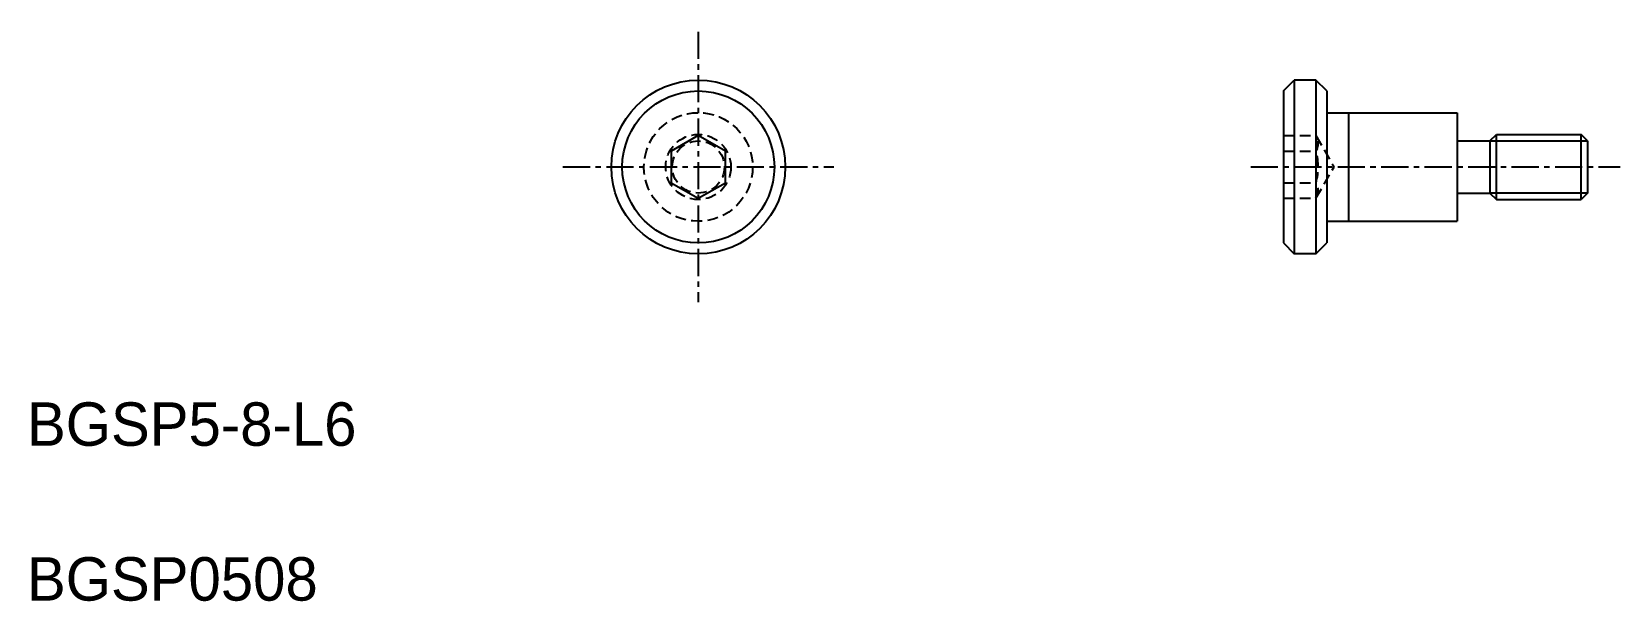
# Model space of a CAD drawing. Extents: x 91.5 to 164.6, y 149.7 to 175.9.
import ezdxf

# ---------------------------------------------------------------- set-up
doc = ezdxf.new("R2010")
doc.units = 0
doc.linetypes.add('CENTER', pattern=[2, 1.25, -0.25, 0.25, -0.25])
doc.linetypes.add('DASHED', pattern=[0.75, 0.5, -0.25])
doc.layers.get('0').update_dxf_attribs({"linetype": 'CONTINUOUS'})
doc.layers.add('CENTER', color=1, linetype='CENTER')

msp = doc.modelspace()

# ---------------------------------------------------------------- linework, layer by layer
at = {"color": 7, "linetype": 'CONTINUOUS'}
for p, q in [((149.132, 173.155), (149.632, 173.655)), ((149.632, 173.655), (149.632, 165.655)), ((150.632, 173.655), (149.632, 173.655)), ((150.632, 173.655), (150.632, 165.655)), ((151.132, 173.155), (150.632, 173.655)), ((149.132, 173.155), (149.132, 166.155)), ((151.132, 173.155), (151.132, 166.155)), ((151.132, 172.155), (157.132, 172.155)), ((152.132, 172.155), (152.132, 167.155)), ((157.132, 172.155), (157.132, 167.155)), ((122.208, 171.099), (120.958, 170.377)), ((123.458, 170.377), (122.208, 171.099)), ((158.932, 171.155), (162.832, 171.155)), ((158.932, 168.155), (158.932, 171.155)), ((163.132, 170.855), (162.832, 171.155)), ((162.832, 168.155), (162.832, 171.155)), ((120.958, 170.377), (120.958, 168.933)), ((123.458, 168.933), (123.458, 170.377)), ((157.132, 170.855), (158.632, 170.855)), ((158.632, 170.855), (158.632, 168.455)), ((163.132, 170.855), (163.132, 168.455)), ((120.958, 168.933), (122.208, 168.212)), ((122.208, 168.212), (123.458, 168.933)), ((157.132, 168.455), (158.632, 168.455)), ((158.632, 168.455), (158.932, 168.155)), ((158.932, 168.155), (162.832, 168.155)), ((163.132, 168.455), (162.832, 168.155)), ((151.132, 167.155), (157.132, 167.155)), ((149.132, 166.155), (149.632, 165.655)), ((150.632, 165.655), (151.132, 166.155)), ((150.632, 165.655), (149.632, 165.655))]:
    msp.add_line(p, q, dxfattribs=at)
at = {"color": 3, "linetype": 'DASHED'}
for p, q in [((149.132, 171.099), (150.632, 171.099)), ((150.632, 171.099), (151.465, 169.655)), ((149.132, 170.377), (150.632, 170.377)), ((150.632, 168.212), (151.465, 169.655)), ((149.132, 168.933), (150.632, 168.933)), ((149.132, 168.212), (150.632, 168.212))]:
    msp.add_line(p, q, dxfattribs=at)
msp.add_line((158.632, 170.855), (158.932, 171.155))
at = {"color": 3, "linetype": 'CONTINUOUS'}
for p, q in [((158.632, 170.855), (163.132, 170.855)), ((163.132, 168.455), (158.632, 168.455))]:
    msp.add_line(p, q, dxfattribs=at)
at = {"color": 7, "linetype": 'CONTINUOUS'}
for radius in [4, 3.5]:
    msp.add_circle((122.208, 169.655), radius, dxfattribs=at)
at = {"color": 3, "linetype": 'DASHED'}
for radius in [2.5, 1.5, 1.2]:
    msp.add_circle((122.208, 169.655), radius, dxfattribs=at)
for centre, radius, start, end in [((150.048, 170.738), 0.686, 328.28408, 31.71592), ((148.143, 169.655), 2.592, 343.83245, 16.16755), ((150.048, 168.573), 0.686, 328.28408, 31.71592)]:
    msp.add_arc(centre, radius, start, end, dxfattribs=at)
at = {"layer": 'CENTER', "color": 1, "linetype": 'CENTER'}
for p, q in [((122.208, 175.883), (122.208, 163.427)), ((115.98, 169.655), (128.437, 169.655)), ((147.632, 169.655), (164.632, 169.655))]:
    msp.add_line(p, q, dxfattribs=at)

# ---------------------------------------------------------------- texts
at = {"color": 7, "linetype": 'CONTINUOUS'}
for s, p in [('BGSP5-8-L6', (91.316, 156.816)), ('BGSP0508', (91.316, 149.685))]:
    msp.add_text(s, height=2, dxfattribs=at).set_placement(p)

doc.saveas('drawing.dxf')
